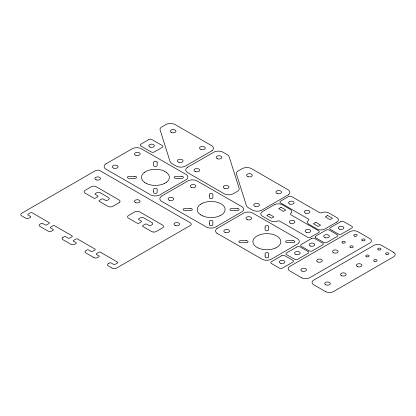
<?xml version="1.0" encoding="UTF-8"?>
<svg xmlns="http://www.w3.org/2000/svg" width="416" height="416" viewBox="0 0 416 416"><rect width="100%" height="100%" fill="white"/><g stroke="black" fill="none" stroke-linecap="round" stroke-linejoin="round"><path stroke-width="0.62" d="M144.555 172.255L146.578 171.085A13.957 8.06 0 0 1 164.237 171.101M166.244 182.442L164.221 183.607M200.283 204.428L202.301 203.258M217.069 228.452L243.984 212.914A6.703 3.869 0 0 1 252.45 212.914L297.835 238.976A6.703 3.869 0 0 1 297.835 243.87L270.92 259.407A6.703 3.869 0 0 1 262.454 259.407L217.069 233.345M119.075 202.701L112.746 206.357A3.344 1.929 0 0 1 108.009 206.357L99.299 201.334A1.118 0.645 0 0 1 99.299 200.418L101.67 199.051A1.118 0.645 0 0 1 103.251 199.051L105.628 200.418A1.118 0.645 0 0 0 107.208 200.418L108.394 199.732A2.782 1.607 0 0 0 109.008 199.202A2.803 1.617 0 0 0 109.164 198.281A2.782 1.607 0 0 0 108.394 197.454L100.485 192.884A2.782 1.607 0 0 0 99.549 192.53A2.803 1.617 0 0 0 97.973 192.442A2.782 1.607 0 0 0 96.528 192.884L95.342 193.57A1.118 0.645 0 0 0 95.342 194.48L97.718 195.853A1.118 0.645 0 0 1 97.718 196.763L95.342 198.136A1.118 0.645 0 0 1 93.761 198.136L85.062 193.112A3.344 1.929 0 0 1 85.062 190.377L91.39 186.716A3.344 1.929 0 0 1 92.498 186.295A3.364 1.945 0 0 1 94.401 186.186A3.344 1.929 0 0 1 96.132 186.716L119.075 199.961A3.364 1.945 0 0 1 119.064 202.706M62.915 237.406L64.1 236.725A1.118 0.645 0 0 1 65.681 236.725L68.052 238.092A1.118 0.645 0 0 0 69.638 238.092L72.01 236.725A1.118 0.645 0 0 0 72.01 235.81L54.61 225.763A1.118 0.645 0 0 0 53.024 225.763L50.653 227.136A1.118 0.645 0 0 0 50.653 228.046L53.024 229.419A1.118 0.645 0 0 1 53.024 230.329L51.839 231.015A2.782 1.607 0 0 1 50.913 231.369A2.803 1.617 0 0 1 49.327 231.457A2.782 1.607 0 0 1 47.897 231.015L39.978 226.45A2.782 1.607 0 0 1 39.359 225.914A2.803 1.617 0 0 1 39.208 224.999A2.782 1.607 0 0 1 39.978 224.172L41.163 223.48A1.118 0.645 0 0 1 42.744 223.48L45.115 224.848A1.118 0.645 0 0 0 46.696 224.848L49.072 223.48A1.118 0.645 0 0 0 49.072 222.565L32.063 212.748A1.118 0.645 0 0 0 30.482 212.748L28.111 214.12A1.118 0.645 0 0 0 28.111 215.03L30.482 216.403A1.118 0.645 0 0 1 30.482 217.313L29.297 218A2.782 1.607 0 0 1 28.371 218.353A2.803 1.617 0 0 1 26.785 218.442A2.782 1.607 0 0 1 25.355 218L21.783 215.946A3.344 1.929 0 0 1 21.783 213.21L95.342 170.737A3.344 1.929 0 0 1 100.079 170.737L190.263 222.794A3.364 1.945 0 0 1 190.252 225.54L116.698 268.003A3.344 1.929 0 0 1 111.966 268.003M108.394 263.666L109.58 262.98A1.118 0.645 0 0 1 111.16 262.98L113.537 264.352A1.118 0.645 0 0 0 115.118 264.352L117.489 262.98A1.118 0.645 0 0 0 117.489 262.07L100.485 252.252A1.118 0.645 0 0 0 98.904 252.252L96.528 253.62A1.118 0.645 0 0 0 96.533 254.535L98.904 255.902A1.118 0.645 0 0 1 98.904 256.818L97.718 257.504A2.782 1.607 0 0 1 96.793 257.858A2.803 1.617 0 0 1 95.207 257.946A2.782 1.607 0 0 1 93.772 257.504M336.773 222.134L324.906 228.982A5.569 3.214 0 0 1 317.018 228.982L309.088 224.416A5.59 3.224 0 0 1 308.526 220.225A1.674 0.967 0 0 0 308.36 218.972L280.608 202.946A2.236 1.29 0 0 1 280.613 201.126L288.522 196.56A2.236 1.29 0 0 1 291.684 196.56L319.431 212.576A1.674 0.967 0 0 0 321.61 212.675A5.59 3.224 0 0 1 328.858 212.997L336.773 217.563A5.611 3.24 0 0 1 336.762 222.144M219.95 215.779L221.972 214.614A13.957 8.06 0 0 0 221.962 204.428L219.95 203.258A13.957 8.06 0 0 0 202.327 203.273M275.678 247.957L277.696 246.787A13.957 8.06 0 0 0 277.69 236.605L275.678 235.435A13.957 8.06 0 0 0 258.055 235.451L256.006 236.6A13.957 8.06 0 0 0 256.058 246.787L258.029 247.957M164.221 171.085L166.244 172.255M146.578 183.607L144.555 182.442M202.301 215.779L200.283 214.614M393.562 252.299L381.696 245.45A5.569 3.214 0 0 0 373.786 245.45L313.674 280.155A5.569 3.214 0 0 0 313.674 284.721L325.541 291.574M315.838 237.869L323.747 242.434A2.236 1.29 0 0 0 326.914 242.434L337.194 236.496A2.236 1.29 0 0 0 337.194 234.671L329.285 230.105A2.236 1.29 0 0 0 326.123 230.105L315.838 236.044A2.236 1.29 0 0 0 315.838 237.869M301.688 277.8L289.822 270.951A5.569 3.214 0 0 1 289.822 266.396L349.934 231.681A5.569 3.214 0 0 1 357.828 231.681L369.71 238.529A5.611 3.24 0 0 1 371.244 241.426A5.569 3.214 0 0 1 369.71 243.095L309.598 277.8A5.569 3.214 0 0 1 301.709 277.8M93.761 257.504L85.852 252.933A2.782 1.607 0 0 1 85.238 252.403A2.803 1.617 0 0 1 85.082 251.488A2.782 1.607 0 0 1 85.852 250.656L87.038 249.969A1.118 0.645 0 0 1 88.618 249.969L90.995 251.337A1.118 0.645 0 0 0 92.576 251.337L94.947 249.969A1.118 0.645 0 0 0 94.947 249.054L77.548 239.008A1.118 0.645 0 0 0 75.967 239.008L73.59 240.375A1.118 0.645 0 0 0 73.59 241.29L75.967 242.658A1.118 0.645 0 0 1 75.967 243.573L74.776 244.26A2.782 1.607 0 0 1 73.856 244.613A2.803 1.617 0 0 1 72.264 244.702A2.782 1.607 0 0 1 70.834 244.26L62.915 239.694A2.782 1.607 0 0 1 62.301 239.158A2.803 1.617 0 0 1 62.145 238.243A2.782 1.607 0 0 1 62.915 237.416M111.956 268.003L108.394 265.949A2.782 1.607 0 0 1 107.78 265.418A2.803 1.617 0 0 1 107.624 264.498A2.782 1.607 0 0 1 108.394 263.671M275.694 247.941A13.957 8.06 0 0 1 258.055 247.941M217.069 233.345A6.703 3.869 0 0 1 217.069 228.452M219.965 215.764A13.957 8.06 0 0 1 202.327 215.764M200.33 214.609A13.957 8.06 0 0 1 200.33 204.428M166.239 172.255A13.957 8.06 0 0 1 166.239 182.437M164.237 183.591A13.957 8.06 0 0 1 146.604 183.591M144.602 182.437A13.957 8.06 0 0 1 144.602 172.255M393.552 252.288A5.611 3.24 0 0 1 393.552 256.875L333.45 291.574A5.569 3.214 0 0 1 325.562 291.569M153.249 232.003A3.344 1.929 0 0 1 151.518 231.473L142.802 226.45A1.118 0.645 0 0 1 142.802 225.534L145.174 224.167A1.118 0.645 0 0 1 146.754 224.167L149.131 225.534A1.118 0.645 0 0 0 150.712 225.534L151.897 224.848A2.782 1.607 0 0 0 152.511 224.318A2.803 1.617 0 0 0 152.667 223.402A2.782 1.607 0 0 0 151.897 222.57L143.988 218A2.782 1.607 0 0 0 143.062 217.646A2.803 1.617 0 0 0 141.476 217.558A2.782 1.607 0 0 0 140.036 218L138.845 218.686A1.118 0.645 0 0 0 138.845 219.596L141.222 220.969A1.118 0.645 0 0 1 141.222 221.884L138.845 223.252A1.118 0.645 0 0 1 137.264 223.252L128.565 218.228A3.344 1.929 0 0 1 128.565 215.498L134.893 211.838A3.344 1.929 0 0 1 139.625 211.838L162.578 225.077A3.344 1.929 0 0 1 163.311 225.727A3.364 1.945 0 0 1 163.498 226.819A3.344 1.929 0 0 1 162.578 227.817L156.25 231.473A3.344 1.929 0 0 1 155.137 231.899A3.364 1.945 0 0 1 153.234 232.003M153.665 191.63L153.665 192.504A1.732 0.998 0 0 0 155.397 193.508A1.732 0.998 0 0 0 157.134 192.504L157.134 189.223A1.732 0.998 0 0 0 155.397 188.219A1.732 0.998 0 0 0 153.665 189.218L153.665 191.63M157.134 162.313L157.134 165.474A1.732 0.998 0 0 1 155.397 166.473A1.732 0.998 0 0 1 153.665 165.474L153.665 162.188A1.732 0.998 0 0 1 155.397 161.19A1.732 0.998 0 0 1 157.134 162.188L157.134 162.313M209.394 223.803L209.394 224.676A1.732 0.998 0 0 0 211.125 225.68A1.732 0.998 0 0 0 212.857 224.676L212.862 221.395A1.732 0.998 0 0 0 211.125 220.392A1.732 0.998 0 0 0 209.394 221.395L209.394 223.803M209.394 195.364L209.394 197.647A1.732 0.998 0 0 0 211.125 198.65A1.732 0.998 0 0 0 212.857 197.647L212.862 194.36A1.732 0.998 0 0 0 211.125 193.362A1.732 0.998 0 0 0 209.394 194.36L209.394 195.364M265.117 255.975L265.117 256.854A1.732 0.998 0 0 0 266.854 257.852A1.732 0.998 0 0 0 268.585 256.854L268.585 253.568A1.732 0.998 0 0 0 266.854 252.564A1.732 0.998 0 0 0 265.117 253.568L265.117 255.975M265.117 227.536L265.117 229.819A1.732 0.998 0 0 0 266.854 230.823A1.732 0.998 0 0 0 268.585 229.819L268.585 226.538A1.732 0.998 0 0 0 266.854 225.534A1.732 0.998 0 0 0 265.117 226.538L265.117 227.536M106.075 163.81L105.612 164.107A6.703 3.869 0 0 0 105.617 168.995L150.998 195.062A6.703 3.869 0 0 0 159.468 195.062L186.384 179.525A6.703 3.869 0 0 0 186.378 174.632L140.998 148.564A6.703 3.869 0 0 0 132.532 148.569L106.075 163.81M211.988 150.743L185.073 166.28A6.703 3.869 0 0 1 176.602 166.28L172.172 163.753A7.779 4.493 0 0 1 170.014 161.382L160.129 130.042A6.162 3.557 0 0 1 161.834 126.885L166.275 124.353A6.703 3.869 0 0 1 174.746 124.353L211.988 145.85A6.703 3.869 0 0 1 211.983 150.743M187.699 167.237L187.242 167.534A6.703 3.869 0 0 0 187.242 172.422L224.479 193.924A6.703 3.869 0 0 0 232.95 193.924L237.39 191.391A6.162 3.557 0 0 0 239.096 188.235L229.211 156.894A7.779 4.493 0 0 0 227.058 154.523L222.628 151.996A6.703 3.869 0 0 0 214.157 151.996L187.699 167.237M161.803 195.983L161.34 196.279A6.703 3.869 0 0 0 161.346 201.167L206.726 227.235A6.703 3.869 0 0 0 215.192 227.235L242.112 211.697A6.703 3.869 0 0 0 242.107 206.804L196.726 180.742A6.703 3.869 0 0 0 188.256 180.742L161.803 195.983M288.33 194.818L261.414 210.356A6.703 3.869 0 0 1 252.944 210.356L248.513 207.828A7.779 4.493 0 0 1 246.36 205.457L236.47 174.117A6.162 3.557 0 0 1 238.176 170.96L242.616 168.428A6.703 3.869 0 0 1 251.087 168.428L288.33 189.925A6.703 3.869 0 0 1 288.324 194.818M148.798 139.599L140.889 144.17A2.236 1.29 0 0 0 140.889 145.995L151.174 151.934A2.236 1.29 0 0 0 154.336 151.928L162.245 147.363A2.236 1.29 0 0 0 162.245 145.538L151.965 139.599A2.236 1.29 0 0 0 148.798 139.599M274.316 204.76L262.449 211.609A5.569 3.214 0 0 0 260.915 213.288A5.611 3.24 0 0 0 261.222 215.108A5.569 3.214 0 0 0 262.449 216.18L270.358 220.745A5.59 3.224 0 0 0 277.612 221.068A1.674 0.967 0 0 1 279.791 221.166L307.538 237.182A2.236 1.29 0 0 0 310.7 237.182L318.609 232.617A2.236 1.29 0 0 0 318.609 230.792L290.867 214.77A1.674 0.967 0 0 1 290.696 213.517A5.59 3.224 0 0 0 290.134 209.326L282.225 204.76A5.569 3.214 0 0 0 274.316 204.76M269.173 214.12L266.802 215.493L271.549 218.234L273.92 216.861L269.173 214.12M281.039 207.272L278.668 208.645L283.41 211.38L285.787 210.012L281.039 207.272M315.812 222.362L313.44 223.73L318.183 226.47L320.559 225.098L315.812 222.362M327.673 215.509L325.302 216.882L330.049 219.622L332.42 218.249L327.673 215.509M281.705 255.746L271.424 261.685A2.236 1.29 0 0 0 271.424 263.51L279.334 268.076A2.236 1.29 0 0 0 282.495 268.076L292.781 262.142A2.236 1.29 0 0 0 292.781 260.312L284.872 255.746A2.236 1.29 0 0 0 281.705 255.746M296.967 246.938L286.681 252.876A2.236 1.29 0 0 0 286.681 254.701L294.596 259.267A2.236 1.29 0 0 0 297.757 259.267L308.043 253.328A2.236 1.29 0 0 0 308.038 251.503L300.128 246.938A2.236 1.29 0 0 0 296.967 246.938M311.542 238.519L301.262 244.457A2.236 1.29 0 0 0 301.262 246.282L309.171 250.853A2.236 1.29 0 0 0 312.333 250.853L322.618 244.915A2.236 1.29 0 0 0 322.618 243.09L314.709 238.519A2.236 1.29 0 0 0 311.542 238.519M340.699 221.686L330.418 227.625A2.236 1.29 0 0 0 330.418 229.45L338.328 234.016A2.236 1.29 0 0 0 341.489 234.016L351.775 228.082A2.236 1.29 0 0 0 351.775 226.252L343.866 221.686A2.236 1.29 0 0 0 340.699 221.686M134.836 176.348L129.147 176.348A1.732 0.998 0 0 0 127.41 177.346A1.732 0.998 0 0 0 129.147 178.35L134.836 178.35A1.732 0.998 0 0 0 136.568 177.346A1.732 0.998 0 0 0 134.836 176.348M181.652 176.348L175.963 176.348A1.732 0.998 0 0 0 174.231 177.346A1.732 0.998 0 0 0 175.963 178.35L181.652 178.35A1.732 0.998 0 0 0 183.388 177.346A1.732 0.998 0 0 0 181.652 176.348M190.559 208.52L184.87 208.52A1.732 0.998 0 0 0 183.139 209.518A1.732 0.998 0 0 0 184.87 210.522L190.559 210.522A1.732 0.998 0 0 0 192.296 209.518A1.732 0.998 0 0 0 190.559 208.52M237.38 208.52L231.691 208.52A1.732 0.998 0 0 0 229.96 209.518A1.732 0.998 0 0 0 231.691 210.522L237.38 210.522A1.732 0.998 0 0 0 239.112 209.518A1.732 0.998 0 0 0 237.38 208.52M246.288 240.692L240.599 240.692A1.732 0.998 0 0 0 238.867 241.696A1.732 0.998 0 0 0 240.599 242.694L246.288 242.694A1.732 0.998 0 0 0 248.019 241.696A1.732 0.998 0 0 0 246.288 240.692M293.108 240.692L287.42 240.692A1.732 0.998 0 0 0 285.683 241.696A1.732 0.998 0 0 0 287.42 242.694L293.108 242.694A1.732 0.998 0 0 0 294.84 241.696A1.732 0.998 0 0 0 293.108 240.692M280.706 263.312A2.798 1.617 0 0 0 284.898 261.914A2.798 1.617 0 0 0 280.706 260.515A2.798 1.617 0 0 0 280.706 263.312M295.963 254.498A2.798 1.617 0 0 0 300.16 253.105A2.798 1.617 0 0 0 295.963 251.706A2.798 1.617 0 0 0 295.963 254.498M310.539 246.085A2.798 1.617 0 0 0 314.735 244.686A2.798 1.617 0 0 0 310.539 243.287A2.798 1.617 0 0 0 310.539 246.085M325.12 237.666A2.798 1.617 0 0 0 329.316 236.267A2.798 1.617 0 0 0 325.12 234.868A2.798 1.617 0 0 0 325.12 237.666M339.695 229.252A2.798 1.617 0 0 0 343.892 227.854A2.798 1.617 0 0 0 339.695 226.455A2.798 1.617 0 0 0 339.695 229.252M149.942 147.082A2.798 1.617 0 0 0 154.352 145.922A2.798 1.617 0 0 0 150.41 144.295A2.798 1.617 0 0 0 149.942 147.082M225.238 232.528A2.855 1.648 0 0 0 229.518 231.104A2.855 1.648 0 0 0 225.238 229.679A2.855 1.648 0 0 0 225.238 232.528M247.385 219.742A2.855 1.648 0 0 0 251.664 218.317A2.855 1.648 0 0 0 247.385 216.892A2.855 1.648 0 0 0 247.385 219.742M169.51 200.356A2.855 1.648 0 0 0 173.789 198.931A2.855 1.648 0 0 0 169.51 197.501A2.855 1.648 0 0 0 169.51 200.356M191.656 187.569A2.855 1.648 0 0 0 195.936 186.144A2.855 1.648 0 0 0 191.656 184.72A2.855 1.648 0 0 0 191.656 187.569M113.786 168.184A2.855 1.648 0 0 0 118.061 166.759A2.855 1.648 0 0 0 113.786 165.329A2.855 1.648 0 0 0 113.786 168.184M135.933 155.397A2.855 1.648 0 0 0 140.213 153.972A2.855 1.648 0 0 0 135.933 152.542A2.855 1.648 0 0 0 135.933 155.397M200.964 149.516A2.855 1.648 0 0 0 205.244 148.091A2.855 1.648 0 0 0 200.964 146.666A2.855 1.648 0 0 0 200.964 149.516M178.818 162.302A2.855 1.648 0 0 0 183.097 160.878A2.855 1.648 0 0 0 178.818 159.453A2.855 1.648 0 0 0 178.818 162.302M171.699 132.621A2.855 1.648 0 0 0 175.978 131.196A2.855 1.648 0 0 0 171.699 129.766A2.855 1.648 0 0 0 171.699 132.621M277.306 193.591A2.855 1.648 0 0 0 281.585 192.166A2.855 1.648 0 0 0 277.306 190.741A2.855 1.648 0 0 0 277.306 193.591M255.159 206.378A2.855 1.648 0 0 0 259.438 204.953A2.855 1.648 0 0 0 255.159 203.528A2.855 1.648 0 0 0 255.159 206.378M248.04 176.696A2.855 1.648 0 0 0 252.32 175.271A2.855 1.648 0 0 0 248.04 173.846A2.855 1.648 0 0 0 248.04 176.696M195.411 171.61A2.855 1.648 0 0 0 199.69 170.186A2.855 1.648 0 0 0 195.411 168.761A2.855 1.648 0 0 0 195.411 171.61M217.558 158.824A2.855 1.648 0 0 0 221.837 157.399A2.855 1.648 0 0 0 217.558 155.974A2.855 1.648 0 0 0 217.558 158.824M224.676 188.51A2.855 1.648 0 0 0 228.956 187.08A2.855 1.648 0 0 0 224.676 185.656A2.855 1.648 0 0 0 224.676 188.51M341.713 275.761A2.798 1.617 0 0 0 346.117 274.602A2.798 1.617 0 0 0 342.176 272.979A2.798 1.617 0 0 0 341.713 275.761M325.889 284.892A2.798 1.617 0 0 0 330.299 283.733A2.798 1.617 0 0 0 326.357 282.11A2.798 1.617 0 0 0 325.889 284.892M357.531 266.63A2.798 1.617 0 0 0 361.941 265.47A2.798 1.617 0 0 0 357.994 263.843A2.798 1.617 0 0 0 357.531 266.63M386.396 254.509A1.68 0.967 0 0 0 388.913 253.666A1.68 0.967 0 0 0 386.396 252.829A1.68 0.967 0 0 0 386.396 254.509M378.487 249.943A1.68 0.967 0 0 0 381.004 249.101A1.68 0.967 0 0 0 378.487 248.264A1.68 0.967 0 0 0 378.487 249.943M374.395 261.305A1.68 0.967 0 0 0 377.042 260.614A1.68 0.967 0 0 0 374.676 259.636A1.68 0.967 0 0 0 374.395 261.305M366.621 256.792A1.68 0.967 0 0 0 369.138 255.954A1.68 0.967 0 0 0 366.621 255.112A1.68 0.967 0 0 0 366.621 256.792M317.86 261.992A2.798 1.617 0 0 0 322.27 260.832A2.798 1.617 0 0 0 318.323 259.21A2.798 1.617 0 0 0 317.86 261.992M302.042 271.123A2.798 1.617 0 0 0 306.446 269.963A2.798 1.617 0 0 0 302.505 268.341A2.798 1.617 0 0 0 302.042 271.123M333.679 252.86A2.798 1.617 0 0 0 338.088 251.696A2.798 1.617 0 0 0 334.142 250.073A2.798 1.617 0 0 0 333.679 252.86M362.409 240.687A1.68 0.967 0 0 0 365.056 239.99A1.68 0.967 0 0 0 362.684 239.018A1.68 0.967 0 0 0 362.409 240.687M354.635 236.168A1.68 0.967 0 0 0 357.152 235.331A1.68 0.967 0 0 0 354.635 234.494A1.68 0.967 0 0 0 354.635 236.168M350.542 247.536A1.68 0.967 0 0 0 353.189 246.839A1.68 0.967 0 0 0 350.823 245.866A1.68 0.967 0 0 0 350.542 247.536M342.768 243.022A1.68 0.967 0 0 0 345.285 242.18A1.68 0.967 0 0 0 342.768 241.342A1.68 0.967 0 0 0 342.768 243.022M96.32 179.899A2.798 1.617 0 0 0 100.511 178.5A2.798 1.617 0 0 0 96.32 177.102A2.798 1.617 0 0 0 96.32 179.899M175.417 225.566A2.798 1.617 0 0 0 179.613 224.167A2.798 1.617 0 0 0 175.417 222.768A2.798 1.617 0 0 0 175.417 225.566M135.866 202.732A2.798 1.617 0 0 0 140.062 201.334A2.798 1.617 0 0 0 135.866 199.935A2.798 1.617 0 0 0 135.866 202.732M289.666 204.038A2.798 1.617 0 0 0 294.076 202.878A2.798 1.617 0 0 0 290.129 201.256A2.798 1.617 0 0 0 289.666 204.038M305.713 213.257A2.798 1.617 0 0 0 309.91 211.858A2.798 1.617 0 0 0 305.713 210.46A2.798 1.617 0 0 0 305.713 213.257M306.306 232.336A2.798 1.617 0 0 0 310.716 231.171A2.798 1.617 0 0 0 306.774 229.549A2.798 1.617 0 0 0 306.306 232.336M290.716 223.283A2.798 1.617 0 0 0 294.908 221.884A2.798 1.617 0 0 0 290.716 220.485A2.798 1.617 0 0 0 290.716 223.283"/></g></svg>
